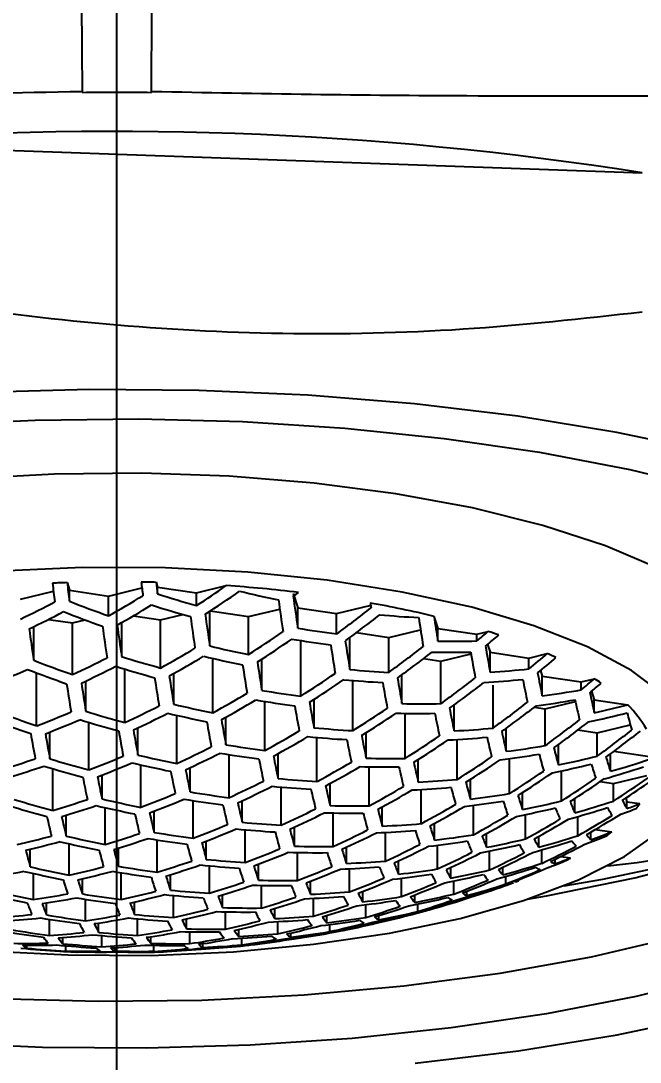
# Model space of a CAD drawing. Extents: x 0 to 868, y 0 to 636.
# Drawn here: x 533.98 to 542.38, y 415.82 to 429.95 of the extents above; entities that cross this region are included whole.
import ezdxf

# ---------------------------------------------------------------- set-up
doc = ezdxf.new("R2010")
doc.units = 0
doc.header["$LTSCALE"] = 10
doc.header["$MEASUREMENT"] = 0
doc.header["$PDMODE"] = 3
doc.header["$PDSIZE"] = -10
doc.linetypes.add('ACAD_ISO04W100', pattern=[30.5, 24, -3, 0.5, -3])
doc.layers.get('0').update_dxf_attribs({"linetype": 'CONTINUOUS'})
doc.layers.get('DEFPOINTS').update_dxf_attribs({"linetype": 'CONTINUOUS'})
doc.styles.add('Daelim Dimension', font='NanumGothic.ttf')
doc.dimstyles.new('DEFAULT', dxfattribs={"dimscale": 2, "dimtxt": 2, "dimasz": 2, "dimexe": 0, "dimexo": 2, "dimgap": 1, "dimtad": 1, "dimdec": 0, "dimzin": 9, "dimdsep": 46, "dimtxsty": 'Daelim Dimension', "dimcen": 0.5, "dimclrd": 5, "dimclre": 5, "dimclrt": 256, "dimadec": 1, "dimazin": 0, "dimtfac": 1, "dimtdec": 0, "dimtix": 1, "dimtmove": 0, "dimatfit": 3, "dimfxl": 1, "dimtolj": 1, "dimtzin": 1, "dimlwd": 9, "dimlwe": 9, "dimarcsym": 0})

# ---------------------------------------------------------------- blocks, each defined once
blk = doc.blocks.new('*D2')
at = {"color": 5, "lineweight": 9, "transparency": 16777216}
for p, q in [((539.151, 456.353), (612.343, 456.353)), ((612.343, 452.353), (612.343, 327.951)), ((565.284, 323.951), (612.343, 323.951))]:
    blk.add_line(p, q, dxfattribs=at)
at = {"color": 5, "transparency": 16777216}
for points in [[(611.676, 452.353), (613.009, 452.353), (612.343, 456.353)], [(611.676, 327.951), (613.009, 327.951), (612.343, 323.951)]]:
    blk.add_solid(points, dxfattribs=at)
at = {"layer": 'DEFPOINTS', "color": 0, "transparency": 16777216}
for p in [(535.151, 456.353), (561.284, 323.951), (612.343, 323.951)]:
    blk.add_point(p, dxfattribs=at)
at = {"color": 7, "transparency": 16777216, "insert": (604.892, 390.152), "char_height": 10, "attachment_point": 5, "rotation": 90, "style": 'Daelim Dimension'}
blk.add_mtext('\\A1;132', dxfattribs=at)

msp = doc.modelspace()

# ---------------------------------------------------------------- linework, layer by layer
at = {"color": 1, "linetype": 'ACAD_ISO04W100'}
msp.add_line((535.284, 306.151), (535.284, 469.484), dxfattribs=at)
msp.add_line((535.284, 306.151), (535.284, 469.484), dxfattribs=at)
for p, q in [((531.337, 428.284), (542.41, 427.89)), ((534.61, 422.329), (534.643, 422.225)), ((535.817, 422.333), (535.837, 422.268)), ((533.978, 422.105), (534.425, 422.214)), ((534.643, 422.076), (534.643, 422.225)), ((534.643, 422.225), (535.171, 422.147)), ((535.171, 422.147), (535.623, 422.258)), ((535.837, 422.175), (535.837, 422.268)), ((535.837, 422.268), (536.365, 422.19)), ((536.365, 422.19), (536.768, 422.288)), ((536.365, 422.017), (536.365, 422.19)), ((535.171, 421.878), (535.171, 422.147)), ((537.676, 422.179), (537.738, 421.987)), ((536.544, 421.47), (536.544, 421.939)), ((536.551, 421.944), (537.072, 421.867)), ((537.072, 421.867), (537.495, 421.97)), ((537.738, 421.711), (537.738, 421.987)), ((537.738, 421.987), (538.265, 421.909)), ((538.265, 421.909), (538.732, 422.023)), ((538.265, 421.633), (538.265, 421.909)), ((534.357, 421.83), (534.685, 421.781)), ((534.685, 421.781), (534.854, 421.822)), ((534.685, 421.08), (534.685, 421.781)), ((535.35, 421.325), (535.35, 421.787)), ((535.509, 421.878), (535.878, 421.824)), ((535.878, 421.824), (536.178, 421.897)), ((535.878, 421.17), (535.878, 421.824)), ((537.072, 421.353), (537.072, 421.867)), ((539.586, 421.871), (539.639, 421.707)), ((534.157, 421.275), (534.157, 421.731)), ((538.534, 421.65), (538.973, 421.586)), ((538.973, 421.586), (539.403, 421.69)), ((539.639, 421.535), (539.639, 421.707)), ((539.639, 421.707), (540.167, 421.628)), ((540.167, 421.628), (540.321, 421.666)), ((540.167, 421.537), (540.167, 421.628)), ((537.779, 420.789), (537.779, 421.542)), ((538.445, 421.15), (538.445, 421.584)), ((538.973, 421.111), (538.973, 421.586)), ((540.312, 421.49), (540.346, 421.383)), ((539.68, 421.262), (540.089, 421.362)), ((540.346, 421.115), (540.346, 421.383)), ((540.346, 421.383), (540.874, 421.305)), ((540.874, 421.305), (541.122, 421.365)), ((536.585, 420.563), (536.585, 421.301)), ((537.251, 420.867), (537.251, 421.292)), ((539.443, 421.297), (539.68, 421.262)), ((539.68, 420.686), (539.68, 421.262)), ((540.874, 421.157), (540.874, 421.305)), ((534.197, 420.386), (534.197, 421.104)), ((535.392, 420.429), (535.392, 421.156)), ((536.057, 420.679), (536.057, 421.096)), ((539.152, 420.687), (539.152, 421.079)), ((541.029, 421.134), (541.053, 421.059)), ((541.053, 420.791), (541.053, 421.059)), ((541.053, 421.059), (541.581, 420.981)), ((534.864, 420.583), (534.864, 420.994)), ((538.486, 420.32), (538.486, 421)), ((540.387, 420.355), (540.387, 420.938)), ((541.581, 420.981), (541.763, 421.025)), ((541.581, 420.874), (541.581, 420.981)), ((541.722, 420.855), (541.76, 420.736)), ((537.292, 420.051), (537.292, 420.716)), ((537.959, 420.36), (537.959, 420.744)), ((539.859, 420.317), (539.859, 420.669)), ((540.944, 420.637), (541.094, 420.615)), ((541.094, 420.615), (541.504, 420.715)), ((541.76, 420.564), (541.76, 420.736)), ((541.76, 420.736), (542.214, 420.669)), ((536.099, 419.874), (536.099, 420.528)), ((536.764, 420.129), (536.764, 420.504)), ((539.194, 419.944), (539.194, 420.554)), ((541.094, 420.117), (541.094, 420.615)), ((534.904, 419.786), (534.904, 420.431)), ((535.571, 419.989), (535.571, 420.359)), ((540.566, 420.039), (540.566, 420.353)), ((541.801, 420.291), (542.248, 420.4)), ((534.377, 419.938), (534.377, 420.303)), ((537.999, 419.63), (537.999, 420.227)), ((538.666, 419.946), (538.666, 420.29)), ((541.539, 420.33), (541.801, 420.291)), ((541.801, 419.975), (541.801, 420.291)), ((539.901, 419.658), (539.901, 420.201)), ((541.273, 419.856), (541.273, 420.131)), ((536.806, 419.41), (536.806, 419.995)), ((537.471, 419.671), (537.471, 420.008)), ((539.373, 419.622), (539.373, 419.928)), ((540.608, 419.464), (540.608, 419.94)), ((541.98, 419.769), (541.98, 420.006)), ((542.025, 420.039), (542.508, 419.967)), ((534.418, 419.236), (534.418, 419.803)), ((535.611, 419.279), (535.611, 419.854)), ((536.278, 419.488), (536.278, 419.819)), ((538.706, 419.299), (538.706, 419.829)), ((535.084, 419.394), (535.084, 419.719)), ((540.08, 419.39), (540.08, 419.658)), ((541.315, 419.364), (541.315, 419.773)), ((542.022, 419.601), (542.474, 419.711)), ((537.513, 419.035), (537.513, 419.554)), ((538.178, 419.303), (538.178, 419.602)), ((539.413, 419.057), (539.413, 419.522)), ((541.841, 419.628), (542.022, 419.601)), ((542.022, 419.364), (542.022, 419.601)), ((536.319, 418.861), (536.319, 419.37)), ((536.985, 419.077), (536.985, 419.37)), ((540.787, 419.249), (540.787, 419.48)), ((541.494, 419.205), (541.494, 419.397)), ((542.186, 419.404), (542.201, 419.355)), ((535.125, 418.775), (535.125, 419.275)), ((535.791, 418.939), (535.791, 419.227)), ((538.885, 419.024), (538.885, 419.286)), ((540.12, 418.906), (540.12, 419.305)), ((542.201, 419.263), (542.201, 419.355)), ((542.201, 419.355), (542.379, 419.329)), ((534.597, 418.889), (534.597, 419.172)), ((538.22, 418.748), (538.22, 419.202)), ((540.827, 418.85), (540.827, 419.181)), ((541.535, 418.893), (541.535, 419.154)), ((537.026, 418.53), (537.026, 418.974)), ((537.692, 418.753), (537.692, 419.009)), ((538.927, 418.55), (538.927, 418.939)), ((539.593, 418.834), (539.593, 419.059)), ((541.714, 418.839), (541.714, 418.945)), ((541.774, 418.98), (541.999, 418.947)), ((535.832, 418.401), (535.832, 418.836)), ((536.498, 418.572), (536.498, 418.823)), ((540.3, 418.737), (540.3, 418.924)), ((541.007, 418.736), (541.007, 418.884)), ((534.11, 418.472), (534.11, 418.713)), ((534.638, 418.358), (534.638, 418.785)), ((535.305, 418.479), (535.305, 418.725)), ((537.733, 418.286), (537.733, 418.667)), ((538.399, 418.517), (538.399, 418.737)), ((539.634, 418.442), (539.634, 418.765)), ((540.341, 418.43), (540.341, 418.685)), ((541.048, 418.519), (541.048, 418.701)), ((539.106, 418.371), (539.106, 418.554)), ((541.228, 418.513), (541.228, 418.574)), ((541.305, 418.611), (541.438, 418.592)), ((534.152, 418.027), (534.152, 418.382)), ((535.345, 418.027), (535.345, 418.39)), ((536.54, 418.113), (536.54, 418.485)), ((537.205, 418.292), (537.205, 418.507)), ((538.44, 418.131), (538.44, 418.446)), ((539.814, 418.317), (539.814, 418.462)), ((540.521, 418.362), (540.521, 418.466)), ((534.817, 418.105), (534.817, 418.31)), ((536.012, 418.155), (536.012, 418.365)), ((537.912, 418.099), (537.912, 418.277)), ((539.147, 418.068), (539.147, 418.316)), ((539.854, 418.101), (539.854, 418.28)), ((540.561, 418.239), (540.561, 418.342)), ((540.729, 418.293), (540.732, 418.281)), ((536.719, 417.918), (536.719, 418.092)), ((537.247, 417.913), (537.247, 418.22)), ((538.619, 417.996), (538.619, 418.137)), ((539.326, 417.988), (539.326, 418.09)), ((540.033, 418.081), (540.033, 418.141)), ((534.331, 417.818), (534.331, 417.983)), ((534.859, 417.74), (534.859, 418.031)), ((535.524, 417.824), (535.524, 417.994)), ((536.052, 417.782), (536.052, 418.082)), ((537.954, 417.802), (537.954, 418.043)), ((538.661, 417.784), (538.661, 417.957)), ((539.368, 417.866), (539.368, 417.966)), ((540.075, 418.057), (540.075, 418.078)), ((536.759, 417.626), (536.759, 417.861)), ((537.426, 417.769), (537.426, 417.906)), ((538.133, 417.712), (538.133, 417.811)), ((538.84, 417.751), (538.84, 417.809)), ((539.547, 417.895), (539.547, 417.909)), ((534.372, 417.541), (534.372, 417.759)), ((535.038, 417.581), (535.038, 417.709)), ((535.566, 417.54), (535.566, 417.766)), ((536.231, 417.631), (536.231, 417.764)), ((537.466, 417.561), (537.466, 417.728)), ((538.174, 417.592), (538.174, 417.688)), ((538.881, 417.727), (538.881, 417.745)), ((535.079, 417.387), (535.079, 417.538)), ((535.745, 417.434), (535.745, 417.524)), ((536.273, 417.429), (536.273, 417.589)), ((536.939, 417.528), (536.939, 417.623)), ((537.646, 417.518), (537.646, 417.573)), ((538.353, 417.609), (538.353, 417.621)), ((534.065, 417.368), (534.065, 417.408)), ((534.551, 417.428), (534.551, 417.513)), ((534.593, 417.327), (534.593, 417.4)), ((535.786, 417.325), (535.786, 417.407)), ((536.452, 417.378), (536.452, 417.429)), ((536.98, 417.413), (536.98, 417.502)), ((537.16, 417.419), (537.16, 417.428)), ((537.687, 417.496), (537.687, 417.51)), ((535.258, 417.328), (535.258, 417.374)), ((535.965, 417.323), (535.965, 417.327)), ((536.493, 417.36), (536.493, 417.368))]:
    msp.add_line(p, q)
for points in [[(543.327, 424.105), (542.064, 424.368), (540.723, 424.586), (539.321, 424.754), (537.873, 424.872), (536.396, 424.938), (534.907, 424.951), (533.421, 424.911), (531.957, 424.819), (530.53, 424.675), (529.157, 424.482), (527.854, 424.241)], [(527.661, 423.712), (528.839, 423.971), (530.095, 424.186), (531.413, 424.352), (532.779, 424.47), (534.175, 424.536), (535.585, 424.551), (536.99, 424.514), (538.376, 424.426), (539.723, 424.287), (541.017, 424.1), (542.241, 423.866), (543.381, 423.589)], [(543.607, 419.793), (543.677, 419.857), (543.997, 420.239), (544.161, 420.632), (544.167, 421.029), (544.014, 421.423), (543.705, 421.806), (543.247, 422.172), (542.646, 422.515), (541.913, 422.827), (541.063, 423.105), (540.109, 423.342), (539.069, 423.534), (537.962, 423.678), (536.807, 423.772), (535.625, 423.814), (534.436, 423.803), (533.263, 423.739), (532.126, 423.623), (531.045, 423.457), (530.039, 423.246)], [(542.719, 420.793), (542.264, 421.137), (541.667, 421.456), (540.939, 421.744), (540.097, 421.994), (539.156, 422.201), (538.137, 422.362), (537.059, 422.472), (535.946, 422.53), (534.818, 422.535), (533.701, 422.486), (532.616, 422.385), (531.584, 422.233), (530.629, 422.033), (529.768, 421.79), (529.019, 421.509), (528.398, 421.195), (527.917, 420.855)], [(540.856, 418.033), (541.111, 418.078), (542.308, 418.323), (543.413, 418.612), (544.412, 418.942), (545.293, 419.307), (546.042, 419.703), (546.652, 420.126), (547.113, 420.569), (547.42, 421.026), (547.502, 421.222)], [(527.304, 417.626), (528.423, 417.343), (529.632, 417.104), (530.914, 416.913), (532.253, 416.772), (533.631, 416.682), (535.032, 416.646), (536.435, 416.663), (537.824, 416.733), (539.179, 416.856), (540.483, 417.03), (541.72, 417.252), (542.873, 417.52), (543.927, 417.83), (544.868, 418.177), (545.684, 418.559), (546.365, 418.969), (546.901, 419.402), (547.286, 419.853), (547.514, 420.316)], [(527.848, 419.012), (528.303, 418.668), (528.901, 418.349), (529.628, 418.061), (530.471, 417.811), (531.411, 417.604), (532.431, 417.443), (533.508, 417.333), (534.622, 417.275), (535.749, 417.27), (536.867, 417.319), (537.952, 417.42), (538.983, 417.572), (539.939, 417.772), (540.8, 418.015), (541.548, 418.296), (542.17, 418.61), (542.651, 418.95)], [(543.461, 416.992), (542.328, 416.712), (541.11, 416.475), (539.82, 416.284), (538.476, 416.142), (537.093, 416.05), (535.688, 416.009), (534.278, 416.02), (532.881, 416.083), (531.512, 416.196), (530.19, 416.36), (528.929, 416.57), (527.745, 416.826)], [(539.33, 415.806), (540.731, 415.974), (542.071, 416.192), (543.334, 416.456)]]:
    msp.add_lwpolyline(points)
for centre, radius, start, end in [((535.261, 382.775), 45.678, 80.9963, 94.9286), ((535.273, 400.86), 21.479, 91.7707, 92.3015), ((595.197, 430.127), 61.087, 187.3341, 187.57393), ((595.852, 430.144), 60.742, 187.38435, 187.5607), ((535.286, 400.637), 21.702, 88.5997, 89.1377), ((596.332, 430.198), 61.024, 187.40508, 187.55453), ((595.015, 430.122), 61.104, 187.3341, 187.5735), ((528.2, 434.584), 14.987, 303.0122, 304.8701), ((528.302, 434.529), 15.048, 302.9342, 305.0767), ((535.411, 402.602), 19.733, 83.2003, 86.0569), ((540.117, 435.098), 13.268, 256.1877, 258.5239), ((527.745, 435.548), 16.683, 306.534, 306.8404), ((528.356, 433.644), 13.079, 295.4571, 297.7428), ((540.033, 435.647), 14.602, 248.3401, 250.5522), ((528.288, 434.138), 14.061, 299.3098, 301.5143), ((540.101, 435.426), 13.919, 252.1633, 254.432), ((587.855, 429.037), 50.854, 187.8457, 188.3371), ((588.186, 429.091), 50.985, 187.8324, 188.3234), ((586.986, 428.982), 48.758, 188.1706, 188.2479), ((536.254, 408.117), 14.152, 76.3818, 79.9557), ((528.463, 433.567), 13.134, 295.3929, 297.6674), ((539.963, 435.587), 14.682, 248.4138, 250.6132), ((528.401, 434.058), 14.102, 299.2355, 301.4316), ((540.023, 435.332), 13.974, 252.2181, 254.4774), ((528.713, 434.685), 16.175, 306.1984, 308.2739), ((586.406, 428.829), 50.604, 187.9079, 188.3976), ((586.695, 428.866), 50.693, 187.8991, 188.3888), ((528.829, 434.62), 16.199, 306.145, 308.216), ((539.995, 434.26), 12.42, 264.7102, 267.1517), ((579.206, 427.88), 40.281, 188.6023, 189.1677), ((578.999, 427.872), 39.867, 188.6575, 189.1473), ((584.179, 428.684), 50.568, 187.937, 188.4254), ((585.203, 428.724), 50.598, 187.937, 188.4254), ((585.377, 428.733), 50.572, 187.9339, 188.4228), ((528.841, 434.222), 15.276, 302.6034, 304.7055), ((539.905, 434.553), 13.024, 260.423, 262.7706), ((529.374, 434.618), 16.959, 309.5264, 310.2063), ((537.504, 412.812), 9.292, 71.4068, 72.3461), ((528.975, 434.125), 15.271, 302.5464, 304.6478), ((539.838, 434.503), 13.123, 260.4303, 262.7602), ((577.809, 427.557), 40.087, 188.7128, 189.274), ((578.041, 427.605), 40.119, 188.6969, 189.2585), ((539.846, 433.726), 12.193, 269.0265, 271.5073), ((529.476, 434.578), 16.992, 309.5023, 310.2997), ((528.946, 433.716), 14.334, 298.9214, 301.0743), ((539.778, 434.797), 13.714, 256.3604, 258.6196), ((529.404, 434.313), 16.305, 305.9326, 307.9844), ((529.532, 434.238), 16.301, 305.8999, 307.9512), ((539.777, 433.666), 12.283, 268.9742, 271.4367), ((570.345, 426.498), 30.689, 189.5873, 190.2525), ((570.543, 426.564), 30.684, 189.5616, 190.2285), ((529.966, 434.416), 17.169, 309.4459, 310.5269), ((538.73, 415.983), 5.89, 64.7757, 66.0361), ((539.592, 435.237), 14.983, 248.7298, 250.8808), ((529.002, 433.203), 13.389, 295.116, 297.3415), ((539.675, 435.026), 14.367, 252.4786, 254.6733), ((529.061, 433.64), 14.363, 298.8672, 301.0143), ((539.704, 434.714), 13.771, 256.385, 258.6346), ((576.405, 427.307), 39.883, 188.788, 189.3475), ((576.649, 427.345), 39.926, 188.7774, 189.3369), ((530.07, 434.377), 17.19, 309.4472, 310.5269), ((541.101, 427.122), 8.679, 275.5859, 317.4282), ((529.094, 432.662), 12.542, 291.0956, 293.3979), ((539.517, 435.168), 15.037, 248.7814, 250.9239), ((529.101, 433.153), 13.456, 295.0716, 297.2848), ((539.598, 434.942), 14.414, 252.5211, 254.7085), ((575.313, 427.166), 39.789, 188.826, 189.3847), ((529.535, 433.82), 15.42, 302.3224, 304.3978), ((539.652, 433.951), 12.858, 264.6116, 266.9704), ((539.654, 433.163), 12.068, 273.2895, 275.8038), ((563.006, 425.28), 22.407, 190.7428, 191.5551), ((573.897, 427.071), 39.767, 188.8442, 189.402), ((574.12, 427.082), 39.79, 188.8437, 189.4011), ((575.136, 427.151), 39.811, 188.8309, 189.3892), ((529.646, 433.763), 15.446, 302.2872, 304.3583), ((539.582, 433.883), 12.929, 264.5939, 266.9397), ((569.017, 426.127), 30.564, 189.7096, 190.3698), ((569.23, 426.182), 30.576, 189.6919, 190.3529), ((530.093, 433.979), 16.389, 305.7989, 307.8358), ((530.214, 433.918), 16.388, 305.7885, 307.8252), ((539.582, 433.11), 12.155, 273.2184, 275.7142), ((562.832, 425.205), 22.435, 190.7633, 191.5725), ((530.68, 434.095), 17.136, 309.5063, 310.2969), ((530.782, 434.064), 17.152, 309.5318, 310.2042), ((539.928, 418.169), 3.395, 55.4376, 57.2804), ((529.605, 433.339), 14.559, 298.6476, 300.7613), ((539.489, 434.187), 13.507, 260.4635, 262.7272), ((539.478, 432.643), 11.956, 277.5702, 280.1305), ((556.834, 424.109), 15.484, 192.2041, 193.2366), ((529.649, 432.816), 13.653, 294.8713, 297.0484), ((539.351, 434.413), 14.124, 256.5122, 258.7047), ((529.725, 433.263), 14.572, 298.6102, 300.7211), ((539.415, 434.108), 13.559, 260.4653, 262.7203), ((567.708, 425.841), 30.455, 189.7975, 190.4547), ((567.922, 425.882), 30.468, 189.7846, 190.4418), ((539.425, 433.353), 12.669, 268.7635, 271.1508), ((530.804, 433.648), 16.387, 305.788, 307.8252), ((530.922, 433.596), 16.383, 305.799, 307.8371), ((539.408, 432.563), 12.008, 277.4808, 280.0294), ((556.651, 424.021), 15.504, 192.2211, 193.2501), ((539.317, 432.15), 11.841, 281.9069, 284.1578), ((541.176, 419.614), 1.48, 29.3329, 45.463), ((539.15, 434.861), 15.299, 249.0103, 251.1134), ((529.624, 432.335), 12.795, 290.944, 293.198), ((539.241, 434.646), 14.729, 252.7126, 254.8511), ((529.756, 432.759), 13.696, 294.839, 297.0089), ((539.283, 434.37), 14.204, 256.5354, 258.7155), ((530.216, 433.476), 15.54, 302.1574, 304.2124), ((530.316, 433.443), 15.579, 302.1421, 304.1917), ((539.354, 433.318), 12.765, 268.7295, 271.099), ((561.612, 424.792), 22.418, 190.8942, 191.6952), ((561.83, 424.858), 22.436, 190.875, 191.6769), ((539.243, 432.082), 11.896, 281.8102, 284.4208), ((551.898, 422.999), 9.994, 194.122, 195.4989), ((539.079, 434.812), 15.356, 249.0496, 251.1443), ((529.734, 432.265), 12.832, 290.9176, 293.1646), ((539.163, 434.57), 14.766, 252.7412, 254.8741), ((566.464, 425.644), 30.408, 189.8529, 190.5076), ((566.663, 425.67), 30.408, 189.8454, 190.5005), ((539.225, 433.562), 13.263, 264.5196, 266.8067), ((539.222, 432.791), 12.491, 272.922, 275.3497), ((531.508, 433.358), 16.347, 305.9029, 307.9483), ((531.631, 433.305), 16.326, 305.9334, 307.9823), ((564.064, 425.494), 30.398, 189.8778, 190.5307), ((564.249, 425.492), 30.384, 189.8796, 190.5329), ((565.243, 425.528), 30.384, 189.8796, 190.5329), ((565.463, 425.545), 30.404, 189.8764, 190.5298), ((530.299, 432.947), 14.67, 298.469, 300.5625), ((530.412, 432.892), 14.691, 298.4479, 300.5381), ((539.152, 433.498), 13.321, 264.5036, 266.7808), ((560.609, 424.519), 22.414, 190.9761, 191.7715), ((530.918, 433.138), 15.575, 302.0981, 304.1471), ((539.149, 432.732), 12.554, 272.8724, 275.288), ((555.571, 423.575), 15.627, 192.3527, 193.3642), ((555.75, 423.642), 15.606, 192.3334, 193.3476), ((532.251, 433.05), 16.192, 306.1437, 308.2156), ((532.372, 433.005), 16.165, 306.1984, 308.2753), ((530.328, 432.42), 13.809, 294.7022, 296.8515), ((539.053, 433.791), 13.853, 260.4893, 262.6964), ((560.41, 424.472), 22.417, 190.9912, 191.7858), ((531.045, 433.07), 15.558, 302.096, 304.1473), ((539.038, 432.259), 12.315, 277.1256, 279.608), ((551.044, 422.578), 10.143, 194.2158, 195.5651), ((530.194, 431.47), 12.2, 286.7555, 289.0577), ((538.795, 434.28), 15.007, 252.8761, 254.9735), ((530.284, 431.943), 13.005, 290.8101, 293.0253), ((538.903, 434.001), 14.403, 256.6228, 258.7721), ((530.424, 432.394), 13.872, 294.6845, 296.8241), ((538.978, 433.715), 13.891, 260.4915, 262.6926), ((559.222, 424.238), 22.427, 191.0558, 191.8457), ((559.394, 424.266), 22.4, 191.0464, 191.8381), ((538.991, 432.988), 13.046, 268.573, 270.8916), ((531.626, 432.827), 15.553, 302.1404, 304.1932), ((538.966, 432.18), 12.35, 277.0635, 279.5386), ((550.896, 422.508), 10.196, 194.2334, 195.5746), ((538.874, 431.745), 12.129, 281.4101, 283.9664), ((547.675, 421.698), 6.013, 196.795, 198.7132), ((538.713, 431.299), 11.985, 285.8211, 288.4621), ((530.302, 431.413), 12.243, 286.7461, 289.0403), ((538.722, 434.226), 15.052, 252.898, 254.9891), ((530.396, 431.878), 13.032, 290.7919, 293.0025), ((538.833, 433.963), 14.472, 256.6369, 258.776), ((558.184, 424.095), 22.385, 191.0879, 191.8774), ((530.985, 432.613), 14.757, 298.3802, 300.4598), ((531.098, 432.563), 14.769, 298.3743, 300.452), ((538.916, 432.902), 13.075, 268.5417, 270.8551), ((554.463, 423.219), 15.722, 192.452, 193.4505), ((554.639, 423.272), 15.696, 192.444, 193.4446), ((531.754, 432.765), 15.528, 302.1574, 304.2141), ((538.797, 431.685), 12.175, 281.3444, 283.8903), ((547.518, 421.617), 6.057, 196.8018, 198.7063), ((538.638, 431.227), 12.011, 285.7527, 288.3872), ((556.797, 424.001), 22.393, 191.1044, 191.8921), ((557.036, 424.016), 22.434, 191.1044, 191.8912), ((558.01, 424.08), 22.413, 191.0937, 191.8814), ((538.784, 433.184), 13.577, 264.4503, 266.6846), ((538.78, 432.394), 12.785, 272.6572, 275.0283), ((532.344, 432.542), 15.47, 302.2886, 304.3562), ((532.481, 432.472), 15.42, 302.3221, 304.3972), ((533.087, 432.255), 15.293, 302.5479, 304.6462), ((533.214, 432.208), 15.254, 302.6023, 304.7076), ((533.829, 432.012), 15.07, 302.9352, 305.0747), ((533.982, 431.93), 14.974, 303.0107, 304.8708), ((530.996, 432.096), 13.953, 294.6057, 296.7311), ((531.107, 432.049), 13.976, 294.5963, 296.7177), ((538.712, 433.151), 13.65, 264.4441, 266.6666), ((553.344, 422.95), 15.802, 192.521, 193.5094), ((553.542, 422.992), 15.801, 192.5116, 193.5008), ((531.7, 432.273), 14.745, 298.3718, 300.4528), ((531.807, 432.24), 14.762, 298.38, 300.4584), ((538.703, 432.357), 12.855, 272.6204, 274.9784), ((549.862, 422.114), 10.366, 194.3196, 195.6323), ((550.037, 422.174), 10.339, 194.3051, 195.6223), ((538.327, 433.881), 15.158, 252.9798, 255.0557), ((530.864, 431.08), 12.365, 286.7066, 288.9774), ((538.453, 433.646), 14.646, 256.6985, 258.8118), ((530.96, 431.574), 13.145, 290.7232, 292.9133), ((531.063, 431.541), 13.191, 290.7159, 292.8986), ((538.533, 433.374), 14.178, 260.5115, 262.6679), ((538.604, 433.398), 14.103, 260.5082, 262.6763), ((538.511, 431.816), 12.614, 276.7703, 279.1916), ((538.585, 431.894), 12.593, 276.8163, 279.242), ((546.508, 421.174), 6.25, 196.8347, 198.68), ((546.695, 421.246), 6.237, 196.8292, 198.6786), ((538.41, 431.39), 12.371, 281.079, 283.5816), ((538.496, 436.049), 18.062, 279.1016, 292.504), ((538.25, 430.913), 12.149, 285.4873, 288.0878), ((543.451, 420.025), 1.463, 206.4018, 211.3806), ((538.248, 433.817), 15.176, 252.9899, 255.0629), ((530.975, 431.023), 12.393, 286.7008, 288.9663), ((538.376, 433.582), 14.672, 256.7074, 258.8169), ((552.176, 422.756), 15.832, 192.5657, 193.5489), ((552.389, 422.787), 15.844, 192.559, 193.5422), ((531.696, 431.759), 13.99, 294.5698, 296.6885), ((538.542, 432.6), 13.302, 268.4353, 270.7092), ((548.956, 421.848), 10.459, 194.3696, 195.6677), ((532.415, 431.975), 14.692, 298.4479, 300.5381), ((532.53, 431.937), 14.687, 298.4701, 300.5613), ((538.336, 431.305), 12.377, 281.0314, 283.5325), ((544.364, 420.441), 3.342, 200.4788, 203.3015), ((538.171, 430.849), 12.17, 285.4442, 288.0396), ((544.536, 420.517), 3.313, 200.4928, 203.3372), ((543.279, 419.941), 1.494, 206.3179, 211.2113), ((537.981, 430.518), 12.065, 290.0582, 291.1194), ((538.038, 430.639), 12.115, 290.0978, 290.9954), ((541.175, 420.203), 1.487, 320.8171, 324.0266), ((549.777, 422.6), 15.821, 192.5846, 193.5674), ((550.008, 422.608), 15.853, 192.5859, 193.5665), ((550.99, 422.64), 15.841, 192.5855, 193.5669), ((551.214, 422.66), 15.866, 192.5846, 193.5647), ((531.813, 431.706), 13.992, 294.5707, 296.6893), ((538.466, 432.52), 13.32, 268.4157, 270.6866), ((548.765, 421.8), 10.468, 194.3782, 195.6745), ((533.148, 431.69), 14.561, 298.6102, 300.7228), ((533.267, 431.652), 14.542, 298.6464, 300.7628), ((533.893, 431.429), 14.364, 298.8672, 301.0143), ((534.013, 431.397), 14.334, 298.9214, 301.0743), ((534.642, 431.209), 14.113, 299.2365, 301.4308), ((534.777, 431.158), 14.045, 299.3087, 301.5153), ((538.148, 433.057), 14.314, 260.5217, 262.6576), ((531.642, 431.248), 13.241, 290.6819, 292.8555), ((531.77, 431.165), 13.217, 290.6759, 292.8535), ((538.253, 432.745), 13.825, 264.397, 266.5915), ((538.33, 432.805), 13.794, 264.4059, 266.6053), ((547.65, 421.572), 10.551, 194.4202, 195.7031), ((547.852, 421.61), 10.553, 194.4229, 195.7063), ((532.421, 431.417), 13.933, 294.5939, 296.7215), ((538.246, 431.973), 13.052, 272.454, 274.7759), ((538.322, 432.041), 13.029, 272.4769, 274.803), ((545.478, 420.829), 6.421, 196.8585, 198.6546), ((545.65, 420.879), 6.393, 196.8553, 198.6592), ((537.599, 430.157), 12.043, 289.978, 291.4281), ((540.237, 421.199), 2.86, 306.0093, 308.0412), ((531.378, 430.277), 11.782, 282.5158, 284.8506), ((531.491, 430.222), 11.803, 282.517, 284.8476), ((537.911, 433.229), 14.811, 256.7467, 258.8362), ((537.986, 433.272), 14.777, 256.743, 258.8372), ((531.547, 430.719), 12.469, 286.6773, 288.9287), ((531.655, 430.683), 12.502, 286.6768, 288.9222), ((538.068, 432.982), 14.321, 260.5215, 262.6564), ((546.698, 421.442), 10.596, 194.441, 195.7167), ((532.528, 431.395), 13.953, 294.6056, 296.7309), ((538.046, 431.444), 12.778, 276.5879, 278.9771), ((538.127, 431.485), 12.736, 276.6094, 279.0066), ((543.33, 420.046), 3.511, 200.3939, 203.0984), ((543.508, 420.107), 3.489, 200.4065, 203.1255), ((537.942, 431.003), 12.491, 280.8783, 283.3548), ((537.693, 430.481), 12.248, 285.3032, 287.8801), ((542.395, 419.556), 1.612, 205.9751, 210.5807), ((537.771, 430.549), 12.248, 285.317, 287.8938), ((541.944, 419.177), 0.604, 215.7464, 224.7668), ((537.509, 430.122), 12.07, 289.9786, 291.4256), ((542.13, 419.257), 0.59, 215.9405, 225.1294), ((544.309, 421.342), 10.595, 194.445, 195.7208), ((545.325, 421.349), 10.618, 194.4518, 195.7245), ((545.533, 421.358), 10.626, 194.4509, 195.7226), ((546.514, 421.425), 10.612, 194.4441, 195.7181), ((532.359, 430.895), 13.217, 290.6759, 292.8535), ((532.478, 430.843), 13.211, 290.6794, 292.8579), ((538.002, 432.146), 13.483, 268.3332, 270.5767), ((538.081, 432.224), 13.477, 268.3481, 270.5925), ((544.38, 420.558), 6.523, 196.8754, 198.6431), ((544.56, 420.596), 6.502, 196.8699, 198.6435), ((533.139, 431.143), 13.86, 294.6833, 296.8245), ((533.267, 431.086), 13.826, 294.7033, 296.8502), ((533.881, 430.871), 13.696, 294.8396, 297.0094), ((534.005, 430.83), 13.664, 294.8727, 297.0482), ((537.868, 430.92), 12.483, 280.8551, 283.3331), ((534.63, 430.637), 13.477, 295.0728, 297.2827), ((534.771, 430.57), 13.4, 295.117, 297.3406), ((542.215, 419.487), 1.633, 205.9158, 210.4756), ((535.417, 430.383), 13.133, 295.3928, 297.6675), ((535.54, 430.362), 13.088, 295.4583, 297.7425), ((532.237, 430.41), 12.536, 286.6692, 288.9085), ((537.863, 432.431), 13.926, 264.376, 266.5547), ((537.855, 431.656), 13.15, 272.37, 274.6745), ((542.432, 419.781), 3.613, 200.3384, 202.9768), ((537.288, 430.176), 12.248, 285.3031, 287.8801), ((537.003, 429.796), 12.063, 290.0862, 290.9992), ((541.298, 418.724), 0.223, 233.8793, 251.6917), ((537.109, 429.795), 12.011, 290.054, 291.1236), ((539.058, 423.143), 5.136, 296.1985, 297.6021), ((531.956, 429.457), 11.239, 278.2188, 280.6295), ((537.424, 432.834), 14.818, 256.7559, 258.8442), ((537.505, 432.895), 14.818, 256.7558, 258.8441), ((532.066, 429.937), 11.862, 282.5228, 284.8419), ((532.182, 429.882), 11.868, 282.5242, 284.8422), ((537.593, 432.613), 14.399, 260.5248, 262.6481), ((537.674, 432.682), 14.4, 260.5282, 262.6514), ((532.361, 430.335), 12.514, 286.6676, 288.9109), ((537.785, 432.381), 13.952, 264.3741, 266.5488), ((543.261, 420.372), 6.601, 196.8859, 198.6324), ((543.437, 420.393), 6.577, 196.8827, 198.6357), ((533.079, 430.593), 13.157, 290.7132, 292.9015), ((533.193, 430.565), 13.162, 290.7245, 292.9121), ((537.775, 431.602), 13.173, 272.3568, 274.6573), ((542.255, 419.737), 3.636, 200.3361, 202.9582), ((537.572, 431.052), 12.832, 276.4981, 278.8765), ((537.65, 431.136), 12.848, 276.5104, 278.886), ((541.125, 419.128), 1.744, 205.6381, 209.9621), ((541.308, 419.181), 1.727, 205.6725, 210.0338), ((537.465, 430.622), 12.527, 280.8047, 283.2735), ((537.209, 430.104), 12.23, 285.3113, 287.892), ((541.006, 418.819), 0.668, 214.9334, 223.2979), ((536.127, 429.589), 12.185, 291.3413, 293.716), ((536.264, 429.546), 12.106, 291.3884, 293.7798), ((541.102, 418.648), 0.228, 233.4183, 250.917), ((540.897, 420.222), 6.626, 196.8914, 198.6315), ((541.115, 420.228), 6.646, 196.8946, 198.6292), ((542.109, 420.263), 6.646, 196.8946, 198.6292), ((542.292, 420.273), 6.628, 196.8996, 198.6394), ((532.957, 430.072), 12.484, 286.6746, 288.9231), ((537.607, 431.841), 13.556, 268.2996, 270.531), ((541.329, 419.541), 3.709, 200.2988, 202.8766), ((533.816, 430.309), 13.026, 290.7922, 293.0037), ((533.937, 430.271), 13.005, 290.8101, 293.0253), ((534.566, 430.054), 12.832, 290.9176, 293.1646), ((534.687, 430.026), 12.806, 290.945, 293.1973), ((537.384, 430.556), 12.522, 280.8021, 283.2719), ((535.34, 429.803), 12.542, 291.0956, 293.3979), ((535.471, 429.761), 12.484, 291.1315, 293.4452), ((536.788, 429.827), 12.187, 285.4424, 288.0341), ((540.817, 418.755), 0.679, 214.7848, 223.0366), ((535.284, 433.031), 15.724, 289.5317, 290.0148), ((540.685, 418.427), 0.154, 267.8445, 288.1055), ((536.933, 432.485), 14.784, 256.7378, 258.8311), ((537.014, 432.532), 14.785, 256.7443, 258.8375), ((532.538, 429.182), 11.271, 278.2321, 280.6361), ((537.186, 432.3), 14.392, 260.5251, 262.6495), ((532.777, 429.591), 11.846, 282.5213, 284.8435), ((532.889, 429.566), 11.868, 282.5243, 284.8422), ((537.303, 432.01), 13.984, 264.3636, 266.5333), ((537.382, 432.04), 13.952, 264.3645, 266.5392), ((533.074, 430.034), 12.486, 286.6786, 288.9271), ((537.527, 431.815), 13.598, 268.299, 270.5236), ((541.151, 419.512), 3.731, 200.2965, 202.86), ((537.376, 431.29), 13.202, 272.3288, 274.624), ((540.196, 418.894), 1.814, 205.4695, 209.6599), ((536.975, 430.253), 12.488, 280.8519, 283.3289), ((536.709, 429.755), 12.153, 285.4799, 288.0794), ((540.129, 418.314), 0.253, 231.4697, 247.657), ((536.776, 428.829), 11.265, 287.0268, 289.5257), ((540.488, 418.358), 0.156, 267.0807, 290.0912), ((537.554, 419.295), 3.724, 200.6712, 203.2482), ((532.657, 429.123), 11.266, 278.2322, 280.6372), ((537.808, 419.281), 3.772, 200.2848, 202.8245), ((537.104, 432.236), 14.381, 260.5236, 262.6498), ((538.816, 419.284), 3.786, 200.2662, 202.7974), ((539.019, 419.293), 3.79, 200.2681, 202.7965), ((539.995, 419.358), 3.771, 200.2736, 202.8135), ((540.188, 419.378), 3.764, 200.2718, 202.8169), ((533.679, 429.803), 12.415, 286.7021, 288.9637), ((533.801, 429.758), 12.394, 286.7089, 288.9746), ((537.294, 431.23), 13.203, 272.3288, 274.624), ((534.431, 429.51), 12.227, 286.7448, 289.042), ((540.006, 418.853), 1.824, 205.4405, 209.6146), ((537.082, 430.708), 12.848, 276.5073, 278.883), ((537.167, 430.746), 12.833, 276.4981, 278.8765), ((539.678, 418.429), 0.739, 214.1243, 221.8588), ((536.89, 430.201), 12.483, 280.8733, 283.3515), ((539.869, 418.477), 0.731, 214.2215, 222.0205), ((535.978, 429.022), 11.659, 286.901, 289.3129), ((536.107, 428.997), 11.609, 286.9208, 289.3438), ((536.288, 429.455), 12.01, 285.7435, 288.3779), ((539.934, 418.256), 0.257, 231.1448, 247.131), ((532.962, 428.484), 10.723, 273.7582, 276.2671), ((536.694, 431.97), 14.348, 260.5212, 262.6522), ((533.249, 428.882), 11.258, 278.2206, 280.6271), ((536.893, 431.709), 13.951, 264.3707, 266.5454), ((533.495, 429.3), 11.798, 282.5174, 284.8491), ((533.613, 429.268), 11.798, 282.5174, 284.8491), ((537.04, 431.427), 13.569, 268.2974, 270.5266), ((537.122, 431.475), 13.563, 268.2961, 270.5264), ((538.864, 418.663), 1.88, 205.3277, 209.3986), ((539.06, 418.691), 1.876, 205.3408, 209.4177), ((534.554, 429.475), 12.201, 286.7553, 289.0576), ((535.195, 429.256), 11.984, 286.8104, 289.1552), ((536.387, 429.843), 12.352, 281.0658, 283.5722), ((535.325, 429.214), 11.934, 286.8229, 289.1781), ((536.474, 429.895), 12.372, 281.0267, 283.5287), ((536.556, 428.291), 10.817, 282.4107, 284.954), ((539.305, 417.991), 0.156, 262.8175, 285.5404), ((535.284, 433.031), 15.724, 284.9714, 285.729), ((539.504, 418.045), 0.156, 263.4065, 286.1677), ((533.081, 428.431), 10.717, 273.7532, 276.2634), ((536.607, 431.892), 14.309, 260.5177, 262.6546), ((536.5, 418.514), 1.904, 205.2726, 209.3008), ((533.374, 428.809), 11.224, 278.2119, 280.6258), ((536.697, 418.512), 1.902, 205.2663, 209.3018), ((536.81, 431.655), 13.945, 264.3743, 266.55), ((537.695, 418.55), 1.906, 205.2712, 209.2978), ((537.891, 418.563), 1.904, 205.2765, 209.3068), ((534.234, 429.015), 11.665, 282.5033, 284.8615), ((534.358, 428.971), 11.638, 282.5006, 284.8642), ((536.801, 430.861), 13.15, 272.3637, 274.6682), ((536.884, 430.931), 13.173, 272.3568, 274.6572), ((534.989, 428.754), 11.463, 282.4824, 284.8823), ((535.116, 428.713), 11.423, 282.4783, 284.8864), ((538.523, 418.189), 0.783, 213.7029, 221.1044), ((536.583, 430.345), 12.756, 276.6058, 278.999), ((538.718, 418.224), 0.777, 213.7549, 221.1961), ((536.67, 430.391), 12.763, 276.5832, 278.9751), ((535.764, 428.505), 11.176, 282.4524, 284.914), ((535.894, 428.469), 11.124, 282.4468, 284.9197), ((535.96, 429.546), 12.175, 281.3337, 283.8794), ((538.76, 417.958), 0.28, 229.653, 244.6665), ((538.957, 418.002), 0.277, 229.8689, 245.0045), ((536.093, 431.522), 14.121, 260.5016, 262.6668), ((536.182, 431.597), 14.172, 260.5053, 262.6628), ((533.682, 428.191), 10.673, 273.7035, 276.224), ((533.805, 428.129), 10.642, 273.6866, 276.2141), ((536.303, 431.279), 13.795, 264.3996, 266.5991), ((536.388, 431.328), 13.812, 264.3928, 266.5895), ((533.983, 428.568), 11.141, 278.171, 280.6026), ((534.107, 428.513), 11.111, 278.1595, 280.5979), ((536.54, 431.063), 13.476, 268.3416, 270.5861), ((536.624, 431.132), 13.507, 268.3328, 270.5722), ((537.352, 418.033), 0.808, 213.46, 220.6857), ((536.296, 430.508), 13.024, 272.4691, 274.7962), ((537.549, 418.053), 0.806, 213.4898, 220.7313), ((536.381, 430.568), 13.052, 272.4476, 274.7695), ((537.581, 417.753), 0.296, 228.7751, 243.134), ((536.075, 429.98), 12.573, 276.8041, 279.2334), ((537.778, 417.781), 0.294, 228.886, 243.3187), ((536.16, 430.044), 12.614, 276.7639, 279.1852), ((536.277, 427.804), 10.405, 277.7923, 280.3939), ((538.12, 417.725), 0.158, 259.9752, 282.4165), ((535.284, 433.031), 15.724, 280.498, 281.2393), ((538.318, 417.763), 0.158, 260.3908, 282.8073), ((534.072, 427.565), 10.133, 268.9456, 271.5834), ((534.195, 427.518), 10.11, 268.9133, 271.557), ((534.198, 417.632), 0.296, 228.7757, 243.1707), ((534.96, 417.96), 0.803, 213.4898, 220.7526), ((535.785, 430.925), 13.578, 264.4422, 266.6766), ((535.163, 417.955), 0.808, 213.4694, 220.6943), ((535.873, 430.99), 13.626, 264.4333, 266.6597), ((534.421, 427.895), 10.529, 273.5821, 276.1367), ((534.545, 427.853), 10.503, 273.5558, 276.1165), ((536.164, 417.956), 0.814, 213.3835, 220.5746), ((536.029, 430.708), 13.304, 268.4289, 270.7026), ((536.366, 417.964), 0.816, 213.396, 220.5625), ((536.115, 430.761), 13.333, 268.4104, 270.679), ((536.394, 417.633), 0.304, 228.3556, 242.4428), ((534.729, 428.293), 10.973, 278.0885, 280.557), ((535.777, 430.181), 12.833, 272.6481, 275.0104), ((534.857, 428.237), 10.925, 278.0697, 280.5488), ((536.592, 417.646), 0.303, 228.3871, 242.5149), ((535.869, 430.177), 12.813, 272.61, 274.9758), ((535.946, 427.395), 10.049, 273.1186, 275.7936), ((536.93, 417.56), 0.167, 258.8378, 280.4941), ((535.284, 433.031), 15.724, 276.0751, 276.8107), ((535.497, 428.016), 10.707, 277.9618, 280.491), ((535.623, 428), 10.683, 277.9391, 280.474), ((537.13, 417.576), 0.16, 258.6209, 280.7954), ((535.64, 429.7), 12.375, 277.0547, 279.5248), ((535.252, 430.563), 13.257, 264.5037, 266.7919), ((535.343, 430.628), 13.322, 264.4941, 266.7712), ((534.542, 417.486), 0.161, 258.7208, 267.2703), ((535.284, 433.031), 15.724, 267.2683, 268.0077), ((534.817, 427.298), 9.973, 268.7138, 271.394), ((534.742, 417.475), 0.16, 258.4576, 280.6244), ((534.942, 427.25), 9.934, 268.6638, 271.3545), ((535.058, 430.032), 12.717, 269.2278, 271.0885), ((535.199, 417.597), 0.303, 228.3959, 242.535), ((535.505, 430.339), 13.024, 268.559, 270.8814), ((535.399, 417.597), 0.304, 228.3721, 242.4621), ((535.593, 430.421), 13.097, 268.5348, 270.8441), ((535.577, 427.049), 9.735, 268.8852, 271.1148), ((535.738, 417.475), 0.162, 258.0782, 271.6009), ((535.284, 433.031), 15.724, 271.6733, 272.4057), ((535.174, 427.647), 10.341, 273.3933, 275.9938), ((535.302, 427.594), 10.288, 273.3526, 275.9593), ((535.937, 417.481), 0.16, 258.0222, 280.0865), ((535.338, 429.875), 12.568, 272.8595, 275.2722)]:
    msp.add_arc(centre, radius, start, end)
for points, knots in [([(534.749, 440.112), (534.75, 439.998), (534.75, 439.752), (534.751, 439.362), (534.753, 438.927), (534.755, 438.446), (534.757, 437.923), (534.76, 437.357), (534.763, 436.751), (534.767, 436.107), (534.77, 435.425), (534.775, 434.709), (534.779, 433.96), (534.784, 433.182), (534.79, 432.378), (534.795, 431.55), (534.801, 430.704), (534.808, 429.839), (534.812, 429.273), (534.815, 428.984)], [0, 0, 0, 0, 0.027649, 0.059195, 0.094637, 0.133977, 0.177213, 0.224347, 0.275377, 0.330304, 0.389128, 0.451849, 0.518466, 0.58898, 0.663391, 0.741698, 0.823902, 0.910003, 1, 1, 1, 1]), ([(535.753, 428.984), (535.754, 429.126), (535.756, 429.405), (535.759, 429.829), (535.763, 430.25), (535.766, 430.668), (535.769, 431.082), (535.772, 431.492), (535.774, 431.898), (535.777, 432.298), (535.78, 432.693), (535.783, 433.083), (535.785, 433.466), (535.787, 433.843), (535.79, 434.213), (535.792, 434.575), (535.794, 434.931), (535.796, 435.278), (535.798, 435.617), (535.8, 435.948), (535.802, 436.271), (535.803, 436.585), (535.805, 436.889), (535.807, 437.185), (535.808, 437.471), (535.809, 437.747), (535.811, 438.014), (535.812, 438.27), (535.813, 438.517), (535.814, 438.753), (535.815, 438.979), (535.815, 439.194), (535.816, 439.399), (535.817, 439.593), (535.817, 439.775), (535.818, 439.947), (535.818, 440.059), (535.818, 440.112)], [0, 0, 0, 0, 0.044211, 0.087502, 0.129873, 0.171324, 0.211855, 0.251466, 0.290157, 0.327928, 0.36478, 0.400711, 0.435722, 0.469813, 0.502985, 0.535236, 0.566568, 0.596979, 0.62647, 0.655042, 0.682693, 0.709425, 0.735236, 0.760128, 0.7841, 0.807151, 0.829283, 0.850494, 0.870786, 0.890158, 0.908609, 0.926141, 0.942753, 0.958445, 0.973216, 0.987068, 1, 1, 1, 1]), ([(534.811, 428.992), (533.949, 428.975), (532.225, 428.943), (529.86, 428.929), (527.759, 428.932), (525.732, 428.944), (523.758, 428.96), (521.96, 428.938), (520.561, 428.832), (519.641, 428.569), (519.165, 428.091), (519.016, 427.45), (519.195, 426.842), (519.284, 426.542)], [0, 0, 0, 0, 0.09277, 0.185554, 0.263576, 0.341613, 0.444705, 0.54783, 0.650943, 0.753979, 0.83664, 0.919249, 1, 1, 1, 1]), ([(534.815, 428.983), (534.971, 428.986), (535.128, 428.988), (535.441, 428.988), (535.597, 428.986), (535.753, 428.983)], [0, 0, 0, 0, 0.5, 0.5, 1, 1, 1, 1]), ([(551.284, 426.612), (551.375, 426.911), (551.565, 427.534), (551.365, 428.159), (550.868, 428.585), (550.05, 428.811), (548.897, 428.924), (547.343, 428.959), (545.808, 428.951), (544.171, 428.94), (542.45, 428.93), (540.181, 428.93), (537.928, 428.949), (536.481, 428.978), (535.757, 428.992)], [0, 0, 0, 0, 0.080491, 0.167241, 0.254058, 0.338141, 0.422259, 0.522946, 0.62361, 0.65577, 0.749377, 0.842955, 0.92148, 1, 1, 1, 1]), ([(531.337, 426.398), (531.81, 426.309), (533.071, 426.07), (535.139, 425.812), (537.554, 425.683), (539.985, 425.736), (541.602, 425.915), (542.41, 426.004)], [0, 0, 0, 0, 0.12923, 0.344287, 0.559315, 0.779633, 1, 1, 1, 1])]:
    msp.add_open_spline(points, degree=3, knots=knots)

# ---------------------------------------------------------------- dimensions: what is measured, and where the dimension line sits
at = {"color": 5}
dim = msp.add_linear_dim(base=(612.343, 323.951), p1=(535.151, 456.353), p2=(561.284, 323.951), angle=90, dimstyle='DEFAULT', override={"dimtxt": 5, "dimdec": 0, "dimclrd": 5, "dimclre": 5, "dimclrt": 7}, dxfattribs=at)
dim.commit()
dim.dimension.update_dxf_attribs({"geometry": '*D2', "text_midpoint": (604.892, 390.152)})

doc.saveas('drawing.dxf')
